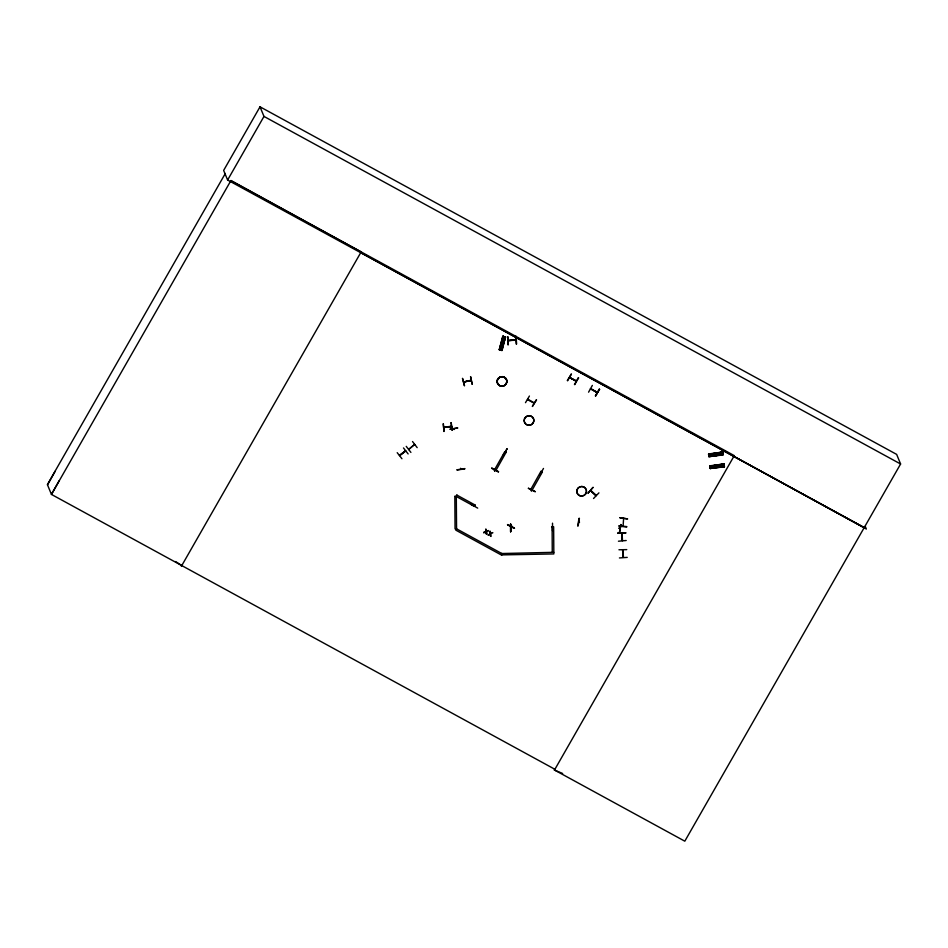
<?xml version="1.0" encoding="UTF-8"?>
<svg xmlns="http://www.w3.org/2000/svg" width="948" height="948" viewBox="0 0 948 948"><rect width="100%" height="100%" fill="white"/><g stroke="black" fill="none" stroke-linecap="round" stroke-linejoin="round"><path stroke-width="1.42" d="M717.316 453.772L716.889 454.815L716.605 453.772M718.797 465.622L718.513 466.641L718.086 465.622M533.771 402.58L534.186 402.699M454.056 429.527L453.594 428.591M460.61 468.371L461.072 469.106M399.535 455.289L405.685 450.727M414.477 444.446L408.647 449.482L408.944 448.641M474.237 506.161L474.699 505.462M494.844 469.971L494.418 470.54M495.093 470.398L494.856 470.883M531.52 490.791L531.911 490.341M618.961 526.211L626.711 526.993M618.973 525.749L626.746 526.602M622.054 533.712L622.03 540.016M622.516 540.668L622.03 533.155M623.12 526.057L623.583 518.378M503.281 342.264L502.215 341.849M621.734 533.286L622.066 540.55M623.144 556.808L622.646 550.468M577.699 525.903L579.027 518.307M579.429 521.933L578.778 522.04M619.423 532.124L621.059 524.576M502.938 336.291L499.264 349.788L502.76 336.279L505.663 336.99L504.786 336.777L501.243 350.274C504.218 350.997 497.617 349.314 500.094 349.99L503.649 336.493L502.796 336.291L503.637 336.493M499.537 349.859L503.435 336.41L499.691 349.883M503.246 336.398L499.395 349.8M505.462 336.919L501.291 350.286L501.907 350.416L505.438 336.872L501.267 350.286M502.049 350.476L505.485 336.931M463.691 381.985L470.445 380.432M470.492 380.527L471.109 380.16M495.105 470.35L494.512 470.694M444.683 427.643L443.842 427.619M451.461 426.221L450.833 426.79L451.592 426.351M502.215 341.825L502.724 342.69M502.713 342.666L503.269 341.944M531.864 490.412L531.2 490.815L531.615 490.246M515.037 340.296L508.78 340.415M470.955 504.336L477.697 508.116M507.69 524.54L514.456 528.297M414.027 445.086L414.821 444.624M471.31 380.622L463.845 381.914M510.628 527.906L511.553 528.036L510.794 527.562M551.558 527.088L552.471 526.91M47.519 484.89L55.221 471.192M59.155 480.731L51.441 494.418L554.9 769.29L554.485 770.037L562.65 773.509M554.817 769.243L554.39 769.977L684.812 841.184L900.6 463.999L896.642 454.388L260.013 106.816L223.645 170.415L227.615 180.025L864.232 527.598L360.738 252.642M225.304 173.508L47.4 484.606L51.441 494.418L230.826 180.748L734.285 455.632L554.485 770.037M227.615 180.025L263.982 116.426L260.013 106.816M181.352 566.312L361.152 251.907L230.98 180.499M474.948 504.857L474.249 506.279L456.154 496.408L456.853 494.975M529.422 396.027L525.488 402.675M501.753 553.407L501.054 554.841L455.822 530.145L456.569 528.83L456.296 496.278M505.936 452.587L495.899 470.445L494.583 469.722L504.81 451.627M536.568 399.926L532.349 406.479L536.295 399.772M567.271 380.551L571.431 373.915L567.651 380.764M576.194 381.179L569.511 377.505L576.277 380.693M574.796 384.651L578.256 377.636M574.441 384.461L578.671 377.932M541.012 471.215L530.761 489.476L532.077 490.199L542.315 472.104M588.578 392.176L592.358 385.398M596.778 391.986L591.279 389M599.586 389.344L595.356 395.885L599.574 389.332M491.645 468.3L498.399 472.045M503.293 455.407L507.168 448.617L503.234 455.36M494.512 470.789L494.69 470.078M474.474 506.125L474.652 505.355M541.486 471.476L541.284 471.82M528.356 488.291L535.371 491.739L528.439 488.267M451.366 426.15L443.877 427.453L450.727 426.636M491.834 467.957L498.612 471.677M508.104 340.818L515.7 339.858M511.233 525.488L511.328 526.318L511.636 525.548M511.458 528.072L510.794 528.072M552.246 526.697L551.712 526.697M552.364 527.207L551.712 527.218M460.598 468.478L460.977 468.857M474.569 506.256L474.486 505.414M511.328 525.642L510.948 526.128M593.033 487.402L587.914 493.292L593.01 487.391M598.923 492.865L593.531 498.506M397.2 452.67L401.94 458.725M406.218 446.342L410.911 452.421M578.778 522.372L579.37 522.312M403.481 447.942L408.138 453.938M405.507 450.762L399.511 455.585M400.329 455.17L405.175 451.509M408.742 449.447L414.655 444.422M417.179 447.646L412.534 441.543M534.269 402.912L527.692 399.144M534.174 403.244L527.444 399.582L528.119 399.89M716.617 453.796L717.328 453.796M718.098 465.646L718.809 465.646M483.776 532.503L486.004 531.852L486.632 534.127L486.514 531.721L488.635 530.548L486.431 531.188L485.814 528.948L485.969 531.401L483.812 532.586L485.969 531.401M483.812 532.586L486.04 531.935L486.111 533.842M492.462 532.575C494.323 533.131 489.239 531.958 491.005 536.45M488.753 535.288L488.173 534.909L490.412 534.257L490.519 536.248M488.208 534.992L490.329 533.724L490.211 531.354L490.839 533.582M505.391 451.971L506.066 452.303L505.26 451.793M444.019 427.43L451.556 426.624M462.529 378.442L464.496 385.872L462.517 378.453M443.237 423.827L443.984 431.494L443.356 423.827M472.14 384.236L470.575 376.64L472.163 384.153M463.773 381.973L471.227 380.338M457.635 428.022L449.897 429.314L457.611 427.939M457.055 469.971L464.804 468.904M457.007 469.793L464.757 468.596M507.986 344.693L507.855 336.907L508.01 344.681M508.329 344.586L507.879 336.99M452.149 430.202L451.189 422.654M722.933 454.945L708.914 456.663L708.594 453.95L722.589 452.066L722.696 452.931L708.701 454.969M722.625 452.409L708.618 454.282L722.589 452.078L722.945 455.004L722.826 454.128L708.891 456.403L722.826 454.116M722.589 452.232L708.654 454.448L708.796 455.739M708.666 454.613L722.649 452.563M708.843 456.166L722.838 454.27M724.414 466.795L710.384 468.513L710.076 465.812L724.071 463.939L724.177 464.781L710.182 466.819M724.106 464.259L710.088 466.132L724.059 463.916M710.372 468.348L724.379 466.617L710.325 468.016L724.308 465.978L724.414 466.831L724.047 464.046L710.182 466.7L710.076 465.824M710.277 467.601L710.301 466.807M710.325 468.016L724.319 466.037L710.36 468.253M590.805 490.436L596.221 495.342M590.58 490.637L595.972 495.792M510.616 531.686L510.64 523.995L510.616 531.745M515.819 340.036L508.235 340.462M516.198 344.029L515.771 336.339M617.978 533.049L625.799 532.894L617.966 533.321M626.213 540.502L618.452 541.213M618.949 549.769L626.77 549.627M579.418 522.455L578.73 522.301M454.779 496.314L456.344 496.408M553.774 552.317L501.8 553.525L456.569 528.83L455.052 528.865L454.827 496.432M501.765 554.9L553.833 553.94L553.644 526.804L552.127 526.839L552.257 552.352M552.518 523.178L552.518 530.868M510.688 524.066L510.688 531.757M551.689 526.922L552.364 526.887M516.067 336.315L516.613 343.982M619.779 528.51L619.056 528.226M590.675 388.668L597.11 392.65M619.743 532.184L620.739 524.528M505.094 338.282L502.582 337.666M502.333 338.578L504.857 339.194M501.978 339.953L504.49 340.557M501.302 342.536L503.803 343.117M499.75 348.414L502.262 349.018M499.572 349.8L501.693 350.31M619.257 528.391L620.004 528.19L619.257 527.87M579.489 522.111L578.896 521.85M263.982 116.426L900.6 463.999M595.723 396.074L599.183 389.059M504.857 451.746L506.173 452.469M541.047 471.5L542.363 472.223M456.9 495.093L474.995 504.976M733.87 456.367L866.342 529.031L865.216 526.306M539.708 475.28L543.488 468.442M175.605 561.548L181.779 565.577M623.014 549.97L623.429 557.258M591.114 491.076L595.486 495.152M721.155 452.386L721.475 454.957M720.207 452.516L720.527 455.087M718.785 452.706L719.094 455.253M722.625 464.247L722.945 466.783M717.529 452.919L717.849 455.455M721.677 464.366L722.009 466.949M716.119 453.108L716.427 455.644M720.279 464.591L720.575 467.103M719.011 464.769L719.331 467.305M717.589 464.958L717.909 467.506M597.003 392.448L590.379 388.787M575.649 380.942L570.139 377.742M625.799 532.894L617.978 533.013M627.221 557.388L619.435 557.945M622.611 549.935L623.037 557.282M579.418 518.378L578.102 525.974M505.711 452.397L505.177 452.172M490.211 531.354L490.329 533.724M486.514 531.721L486.597 534.044M453.689 429.432L453.665 428.816M708.594 453.974L708.701 454.815M708.843 456.012L708.914 456.699L722.886 454.602M710.313 467.874L710.419 468.715M451.07 422.595L452.137 430.285M710.028 453.926L710.336 456.462M711.498 465.776L711.818 468.324M724.13 464.413L710.135 466.309M501.8 553.525L501.812 555.018M619.945 517.726L627.647 518.912L619.933 517.75M507.547 524.789L514.503 528.214L507.536 524.837M504.158 341.742L501.646 341.138L504.182 341.778M527.799 425.202A4.882 4.787 -22.4 0 0 533.712 419.194A4.847 4.752 -22.4 0 0 525.548 417.179A4.847 4.752 -22.4 0 0 527.775 425.107A4.847 4.752 -22.4 0 0 533.665 419.146A4.882 4.787 -22.4 0 0 525.559 417.215A4.882 4.787 -22.4 0 0 527.799 425.202M580.425 495.958A4.882 4.787 -22.4 0 0 586.35 489.962A4.882 4.787 -22.4 0 0 578.185 487.983A4.882 4.787 -22.4 0 0 580.425 495.958M580.413 495.863A4.847 4.752 -22.4 0 0 586.291 489.903A4.847 4.752 -22.4 0 0 578.185 487.936A4.847 4.752 -22.4 0 0 580.413 495.863M500.781 386.144A4.882 4.787 -22.4 0 0 506.706 380.148A4.87 4.776 -22.4 0 0 498.529 378.122A4.87 4.776 -22.4 0 0 500.757 386.085A4.87 4.776 -22.4 0 0 506.67 380.101A4.882 4.787 -22.4 0 0 498.541 378.169A4.882 4.787 -22.4 0 0 500.781 386.144M500.769 386.061A4.847 4.752 -22.4 0 0 506.647 380.101A4.847 4.752 -22.4 0 0 498.541 378.134A4.847 4.752 -22.4 0 0 500.769 386.061"/></g></svg>
